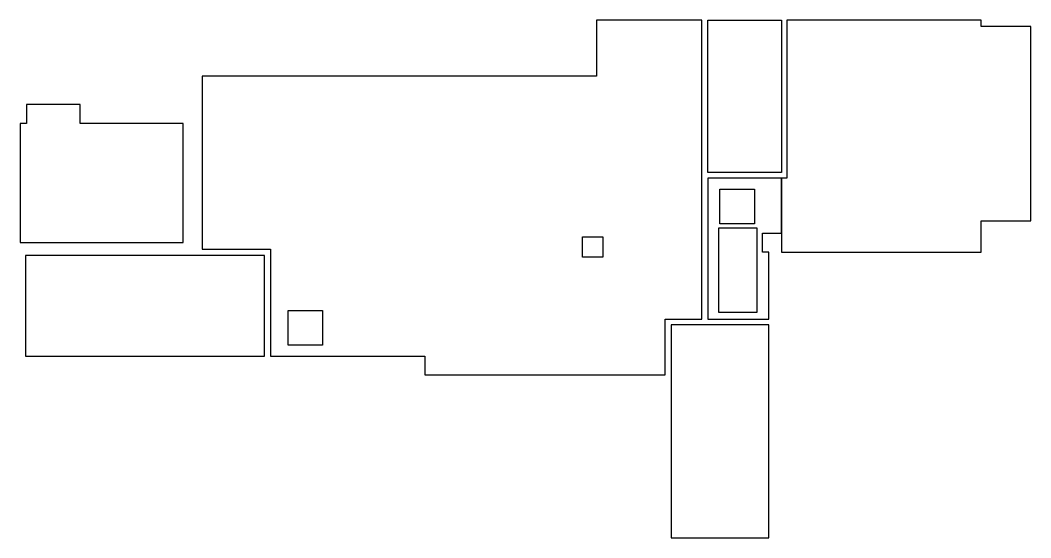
# Model space of a CAD drawing. Header units: metres. Extents: x -66.1 to -48.6, y 19.1 to 28.
import ezdxf

# ---------------------------------------------------------------- set-up
doc = ezdxf.new("R2010")
doc.units = ezdxf.units.M
doc.layers.add('AREE LEONARDO', color=5, linetype='Continuous')

msp = doc.modelspace()

# ---------------------------------------------------------------- linework, layer by layer
at = {"layer": 'AREE LEONARDO'}
for points in [[(-62.938, 27.053), (-62.938, 24.053), (-61.758, 24.053), (-61.758, 22.203), (-59.083, 22.203), (-59.083, 21.878), (-54.913, 21.878), (-54.913, 22.843), (-54.278, 22.843), (-54.278, 28.023), (-56.108, 28.023), (-56.108, 27.053), (-62.938, 27.053)], [(-49.438, 28.023), (-52.808, 28.023), (-52.808, 25.283), (-52.898, 25.283), (-52.898, 24.003), (-49.438, 24.003), (-49.438, 24.543), (-48.578, 24.543), (-48.578, 27.913), (-49.438, 27.913), (-49.438, 28.023)], [(-63.268, 26.233), (-65.053, 26.233), (-65.053, 26.563), (-65.983, 26.563), (-65.983, 26.233), (-66.093, 26.233), (-66.093, 24.173), (-63.268, 24.173), (-63.268, 26.233)], [(-52.898, 25.283), (-54.178, 25.283), (-54.178, 22.843), (-53.118, 22.843), (-53.118, 24.003), (-53.228, 24.003), (-53.228, 24.333), (-52.898, 24.333), (-52.898, 25.283)]]:
    msp.add_lwpolyline(points, dxfattribs=at)
at = {"layer": 'AREE LEONARDO', "color": 3}
for points in [[(-54.178, 28.023), (-52.898, 28.023), (-52.898, 25.383), (-54.178, 25.383), (-54.178, 28.023)], [(-61.858, 23.943), (-66.003, 23.943), (-66.003, 22.203), (-61.858, 22.203), (-61.858, 23.943)], [(-53.118, 22.743), (-54.813, 22.743), (-54.813, 19.053), (-53.118, 19.053), (-53.118, 22.743)]]:
    msp.add_lwpolyline(points, dxfattribs=at)
at = {"layer": 'AREE LEONARDO', "color": 1}
for points in [[(-53.969, 25.094), (-53.369, 25.094), (-53.369, 24.494), (-53.969, 24.494)], [(-61.452, 22.989), (-60.852, 22.989), (-60.852, 22.389), (-61.452, 22.389)]]:
    msp.add_lwpolyline(points, close=True, dxfattribs=at)
at = {"layer": 'AREE LEONARDO', "color": 2}
for points in [[(-53.983, 24.424), (-53.327, 24.424), (-53.327, 22.956), (-53.983, 22.956)], [(-56.348, 24.268), (-55.998, 24.268), (-55.998, 23.918), (-56.348, 23.918)]]:
    msp.add_lwpolyline(points, close=True, dxfattribs=at)

doc.saveas('drawing.dxf')
